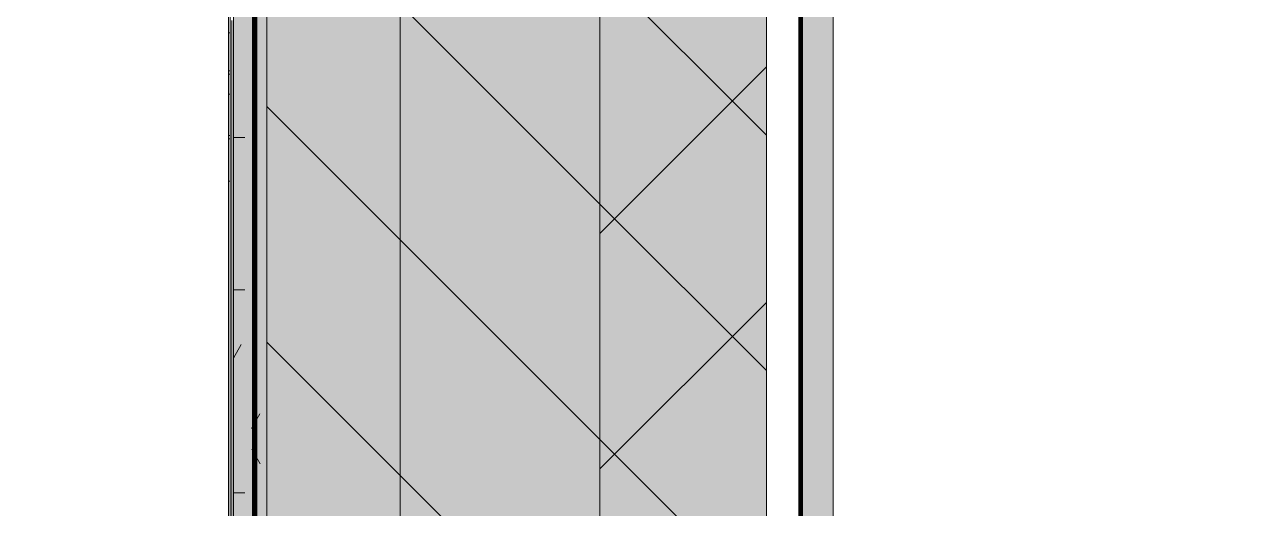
# Model space of a CAD drawing. Header units: millimetres. Extents: x -3817 to 677485, y -22715 to 103890.
# Drawn here: x 107228 to 107959, y 3151 to 3442 of the extents above; entities that cross this region are included whole.
import ezdxf

# ---------------------------------------------------------------- set-up
doc = ezdxf.new("R2010")
doc.units = ezdxf.units.MM
doc.layers.add('PDF _Геометрия', color=7, linetype='Continuous', true_color=0x1d1d1d)
doc.layers.add('PDF _Сплошная заливка', color=7, linetype='Continuous', true_color=0xffffff)

msp = doc.modelspace()

# ---------------------------------------------------------------- hatches: boundary and pattern name
at = {"layer": 'PDF _Сплошная заливка', "transparency": 33554559}
for points in [[(107353.58, 2061.35), (107373.58, 2061.35), (107373.58, 12291.35), (107353.58, 12291.35), (107353.58, 2081.35)], [(107394.45, 2061.35), (107573.58, 2061.35), (107573.58, 4311.35), (107373.58, 4311.35), (107373.58, 2061.35)], [(107573.58, 2061.35), (107673.58, 2061.35), (107673.58, 4311.35), (107573.58, 4311.35), (107573.58, 2131.55)]]:
    msp.add_hatch(color=256, dxfattribs=at).paths.add_polyline_path(points)
at = {"layer": 'PDF _Сплошная заливка', "true_color": 0x8000ff, "transparency": 33554559}
h = msp.add_hatch(color=190, dxfattribs=at)
h.paths.add_polyline_path([(107694.58, 2182.35), (107713.58, 2201.35), (107713.58, 4291.35), (107694.58, 4310.35), (107694.58, 3349.47)], flags=0)
h.paths.add_polyline_path([(107673.58, 4311.35), (107693.58, 4311.35), (107673.58, 4331.35)], flags=0)

# ---------------------------------------------------------------- linework, layer by layer
at = {"layer": 'PDF _Геометрия', "color": 9, "lineweight": 9, "true_color": 0xc0c0c0}
for points in [[(107893.58, 12519.35), (107893.58, 12531.35), (105338.58, 12531.35), (105338.58, 12511.35), (107593.58, 12511.35), (107373.58, 12511.35), (105338.58, 12511.35), (105338.58, 12311.35), (107373.58, 12311.35), (107373.58, 4311.35), (107373.58, 2061.35), (107573.58, 2061.35), (107573.58, 4311.35), (107593.58, 4311.35), (107593.58, 4391.35), (107613.58, 4391.35)], [(107693.58, 2062.35), (107693.58, 4311.35), (107573.58, 4311.35), (107573.58, 2061.35), (107693.58, 2061.35)], [(107350.53, 2537.6), (107350.53, 2715.8), (107350.53, 2905.05), (107350.53, 3105.37), (107350.53, 3146.66), (107350.53, 3179.57), (107350.53, 3205.69), (107350.53, 3226.62), (107350.53, 3243.96), (107350.53, 3259.26), (107350.53, 3273.39), (107350.53, 3286.71), (107350.53, 3299.55), (107350.53, 3312.27), (107350.53, 3325.21), (107350.53, 3338.68), (107350.53, 3352.68), (107350.53, 3367.06), (107350.53, 3381.68), (107350.53, 3396.38), (107350.53, 3411), (107350.53, 3425.41), (107350.53, 3439.49), (107350.53, 3453.33)], [(107351.53, 3453.33), (107351.53, 3439.49), (107351.53, 3425.41), (107351.53, 3411), (107351.53, 3396.38), (107351.53, 3381.68), (107351.53, 3367.06), (107351.53, 3352.68), (107351.53, 3338.68), (107351.53, 3325.21), (107351.53, 3312.27), (107351.53, 3299.55), (107351.53, 3286.71), (107351.53, 3273.39), (107351.53, 3259.26), (107351.53, 3243.96), (107351.53, 3226.62), (107351.53, 3205.69), (107351.53, 3179.57), (107351.53, 3146.66), (107351.53, 3105.37), (107351.53, 2905.05), (107351.53, 2715.8), (107351.53, 2537.6)], [(107350.53, 3439.18), (107350.53, 3439.16), (107350.53, 3439.07), (107350.53, 3438.91), (107350.53, 3438.69), (107350.53, 3438.41), (107350.53, 3438.08), (107350.53, 3437.7), (107350.53, 3437.28), (107350.53, 3436.8), (107350.53, 3436.25), (107350.53, 3435.64), (107350.53, 3434.93), (107350.53, 3434.13), (107350.53, 3433.23), (107350.53, 3432.2), (107350.53, 3430.96), (107350.53, 3429.33), (107350.53, 3427.12), (107350.53, 3424.15), (107350.53, 3420.24), (107350.53, 3415.2)], [(107350.53, 3334.86), (107350.53, 3337.14), (107350.53, 3339.8), (107350.53, 3342.82), (107350.53, 3346.19), (107350.53, 3349.9), (107350.53, 3353.94), (107350.53, 3358.29), (107350.53, 3362.9), (107350.53, 3367.71), (107350.53, 3372.64), (107350.53, 3377.62), (107350.53, 3382.56), (107350.53, 3387.39), (107350.53, 3392.04), (107350.53, 3396.44), (107350.53, 3400.6), (107350.53, 3404.53), (107350.53, 3408.23), (107350.53, 3411.71), (107350.53, 3414.98), (107350.53, 3418.06), (107350.53, 3420.95), (107350.53, 3423.67), (107350.53, 3426.2), (107350.53, 3428.54), (107350.53, 3430.64), (107350.53, 3432.5), (107350.53, 3434.07), (107350.53, 3435.34), (107350.53, 3436.29), (107350.53, 3436.95), (107350.53, 3437.4), (107350.53, 3437.68), (107350.53, 3437.87), (107350.53, 3438.01), (107350.53, 3438.17), (107350.53, 3438.37), (107350.53, 3438.59), (107350.53, 3438.8), (107350.53, 3438.98), (107350.53, 3439.12), (107350.53, 3439.17)], [(107351.53, 3415.2), (107351.53, 3420.24), (107351.53, 3424.15), (107351.53, 3427.12), (107351.53, 3429.33), (107351.53, 3430.96), (107351.53, 3432.2), (107351.53, 3433.23), (107351.53, 3434.13), (107351.53, 3434.93), (107351.53, 3435.64), (107351.53, 3436.25), (107351.53, 3436.8), (107351.53, 3437.28), (107351.53, 3437.7), (107351.53, 3438.08), (107351.53, 3438.41), (107351.53, 3438.69), (107351.53, 3438.91), (107351.53, 3439.07), (107351.53, 3439.16), (107351.53, 3439.18)], [(107351.53, 3439.17), (107351.53, 3439.12), (107351.53, 3438.98), (107351.53, 3438.8), (107351.53, 3438.59), (107351.53, 3438.37), (107351.53, 3438.17), (107351.53, 3438.01), (107351.53, 3437.87), (107351.53, 3437.68), (107351.53, 3437.4), (107351.53, 3436.95), (107351.53, 3436.29), (107351.53, 3435.34), (107351.53, 3434.07), (107351.53, 3432.5), (107351.53, 3430.64), (107351.53, 3428.54), (107351.53, 3426.2), (107351.53, 3423.67), (107351.53, 3420.95), (107351.53, 3418.06), (107351.53, 3414.98), (107351.53, 3411.71), (107351.53, 3408.23), (107351.53, 3404.53), (107351.53, 3400.6), (107351.53, 3396.44), (107351.53, 3392.04), (107351.53, 3387.39), (107351.53, 3382.56), (107351.53, 3377.62), (107351.53, 3372.64), (107351.53, 3367.71), (107351.53, 3362.9), (107351.53, 3358.29), (107351.53, 3353.94), (107351.53, 3349.9), (107351.53, 3346.19), (107351.53, 3342.82), (107351.53, 3339.8), (107351.53, 3337.14), (107351.53, 3334.86)], [(107351.53, 3437.2), (107350.53, 3437.2)], [(107350.53, 3348.71), (107350.53, 3350.1), (107350.53, 3351.55), (107350.53, 3353.07), (107350.53, 3354.65), (107350.53, 3356.27), (107350.53, 3357.94), (107350.53, 3359.65), (107350.53, 3361.41), (107350.53, 3363.24), (107350.53, 3365.15), (107350.53, 3367.14), (107350.53, 3369.19), (107350.53, 3371.27), (107350.53, 3373.36), (107350.53, 3375.43), (107350.53, 3377.46), (107350.53, 3379.48), (107350.53, 3381.5), (107350.53, 3383.56), (107350.53, 3385.68), (107350.53, 3387.86), (107350.53, 3390.07), (107350.53, 3392.24), (107350.53, 3394.33), (107350.53, 3396.34), (107350.53, 3398.44), (107350.53, 3400.82), (107350.53, 3404.47), (107350.53, 3412.35), (107350.53, 3413.22), (107350.53, 3418.26), (107350.53, 3422.18), (107350.53, 3425.15), (107350.53, 3427.35), (107350.53, 3428.99), (107350.53, 3430.23), (107350.53, 3431.25), (107350.53, 3432.16), (107350.53, 3432.96), (107350.53, 3433.66), (107350.53, 3434.28), (107350.53, 3434.82), (107350.53, 3435.3), (107350.53, 3435.73), (107350.53, 3436.11), (107350.53, 3436.44), (107350.53, 3436.72), (107350.53, 3436.94), (107350.53, 3437.09), (107350.53, 3437.18), (107350.53, 3437.2)], [(107350.53, 3437.2), (107350.53, 3437.14), (107350.53, 3437.01), (107350.53, 3436.83), (107350.53, 3436.62), (107350.53, 3436.4), (107350.53, 3436.2), (107350.53, 3436.04), (107350.53, 3435.89), (107350.53, 3435.71), (107350.53, 3435.42), (107350.53, 3434.98), (107350.53, 3434.32), (107350.53, 3433.37), (107350.53, 3432.1), (107350.53, 3430.53), (107350.53, 3428.67), (107350.53, 3426.56), (107350.53, 3424.23), (107350.53, 3421.69), (107350.53, 3418.98), (107350.53, 3416.09), (107350.53, 3413.01), (107350.53, 3409.74), (107350.53, 3406.25), (107350.53, 3402.56), (107350.53, 3398.63), (107350.53, 3394.47), (107350.53, 3390.07), (107350.53, 3385.42), (107350.53, 3380.58), (107350.53, 3375.64), (107350.53, 3370.67), (107350.53, 3365.74), (107350.53, 3360.93), (107350.53, 3356.31), (107350.53, 3351.97), (107350.53, 3347.93), (107350.53, 3344.22), (107350.53, 3340.85), (107350.53, 3337.82), (107350.53, 3335.17), (107350.53, 3332.89)], [(107351.53, 3437.2), (107351.53, 3437.18), (107351.53, 3437.09), (107351.53, 3436.94), (107351.53, 3436.72), (107351.53, 3436.44), (107351.53, 3436.11), (107351.53, 3435.73), (107351.53, 3435.3), (107351.53, 3434.82), (107351.53, 3434.28), (107351.53, 3433.66), (107351.53, 3432.96), (107351.53, 3432.16), (107351.53, 3431.25), (107351.53, 3430.23), (107351.53, 3428.99), (107351.53, 3427.35), (107351.53, 3425.15), (107351.53, 3422.18), (107351.53, 3418.26), (107351.53, 3413.22), (107351.53, 3412.35), (107351.53, 3404.47), (107351.53, 3400.82), (107351.53, 3398.44), (107351.53, 3396.34), (107351.53, 3394.33), (107351.53, 3392.24), (107351.53, 3390.07), (107351.53, 3387.86), (107351.53, 3385.68), (107351.53, 3383.56), (107351.53, 3381.5), (107351.53, 3379.48), (107351.53, 3377.46), (107351.53, 3375.43), (107351.53, 3373.36), (107351.53, 3371.27), (107351.53, 3369.19), (107351.53, 3367.14), (107351.53, 3365.15), (107351.53, 3363.24), (107351.53, 3361.41), (107351.53, 3359.65), (107351.53, 3357.94), (107351.53, 3356.27), (107351.53, 3354.65), (107351.53, 3353.07), (107351.53, 3351.55), (107351.53, 3350.1), (107351.53, 3348.71)], [(107351.53, 3332.89), (107351.53, 3335.17), (107351.53, 3337.82), (107351.53, 3340.85), (107351.53, 3344.22), (107351.53, 3347.93), (107351.53, 3351.97), (107351.53, 3356.31), (107351.53, 3360.93), (107351.53, 3365.74), (107351.53, 3370.67), (107351.53, 3375.64), (107351.53, 3380.58), (107351.53, 3385.42), (107351.53, 3390.07), (107351.53, 3394.47), (107351.53, 3398.63), (107351.53, 3402.56), (107351.53, 3406.25), (107351.53, 3409.74), (107351.53, 3413.01), (107351.53, 3416.09), (107351.53, 3418.98), (107351.53, 3421.69), (107351.53, 3424.23), (107351.53, 3426.56), (107351.53, 3428.67), (107351.53, 3430.53), (107351.53, 3432.1), (107351.53, 3433.37), (107351.53, 3434.32), (107351.53, 3434.98), (107351.53, 3435.42), (107351.53, 3435.71), (107351.53, 3435.89), (107351.53, 3436.04), (107351.53, 3436.2), (107351.53, 3436.4), (107351.53, 3436.62), (107351.53, 3436.83), (107351.53, 3437.01), (107351.53, 3437.14), (107351.53, 3437.2)], [(107351.53, 3348.1), (107351.53, 3349.36), (107351.53, 3350.68), (107351.53, 3352.07), (107351.53, 3353.53), (107351.53, 3355.04), (107351.53, 3356.62), (107351.53, 3358.24), (107351.53, 3359.91), (107351.53, 3361.62), (107351.53, 3363.39), (107351.53, 3365.22), (107351.53, 3367.12), (107351.53, 3369.11), (107351.53, 3371.16), (107351.53, 3373.25), (107351.53, 3375.34), (107351.53, 3377.41), (107351.53, 3379.44), (107351.53, 3381.45), (107351.53, 3383.47), (107351.53, 3385.53), (107351.53, 3387.65), (107351.53, 3389.84), (107351.53, 3392.04), (107351.53, 3394.21), (107351.53, 3396.3), (107351.53, 3398.31), (107351.53, 3400.41), (107351.53, 3402.79), (107351.53, 3406.45), (107351.53, 3414.33), (107350.53, 3414.33), (107350.53, 3406.45), (107350.53, 3402.79), (107350.53, 3400.41), (107350.53, 3398.31), (107350.53, 3396.3), (107350.53, 3394.21), (107350.53, 3392.04), (107350.53, 3389.84), (107350.53, 3387.65), (107350.53, 3385.53), (107350.53, 3383.47), (107350.53, 3381.45), (107350.53, 3379.44), (107350.53, 3377.41), (107350.53, 3375.34), (107350.53, 3373.25), (107350.53, 3371.16), (107350.53, 3369.11), (107350.53, 3367.12), (107350.53, 3365.22), (107350.53, 3363.39), (107350.53, 3361.62), (107350.53, 3359.91), (107350.53, 3358.24), (107350.53, 3356.62), (107350.53, 3355.04), (107350.53, 3353.53), (107350.53, 3352.07), (107350.53, 3350.68), (107350.53, 3349.36), (107350.53, 3348.1)], [(107350.53, 3412.35), (107351.53, 3412.35)], [(107351.53, 3346.77), (107351.53, 3348.89), (107351.53, 3351.07), (107351.53, 3353.28), (107351.53, 3355.45), (107351.53, 3357.54), (107351.53, 3359.55), (107351.53, 3361.65), (107351.53, 3364.03), (107351.53, 3367.68), (107351.53, 3375.57), (107351.53, 3376.44), (107351.53, 3381.47), (107351.53, 3385.39), (107351.53, 3388.36), (107351.53, 3390.57), (107351.53, 3392.2), (107351.53, 3393.44), (107351.53, 3394.47), (107351.53, 3395.37), (107351.53, 3396.17), (107351.53, 3396.87), (107351.53, 3397.49), (107351.53, 3398.04), (107351.53, 3398.51), (107351.53, 3398.94), (107351.53, 3399.32), (107351.53, 3399.65), (107351.53, 3399.93), (107351.53, 3400.15), (107351.53, 3400.31), (107351.53, 3400.4), (107351.53, 3400.42), (107350.53, 3400.42), (107350.53, 3400.4), (107350.53, 3400.31), (107350.53, 3400.15), (107350.53, 3399.93), (107350.53, 3399.65), (107350.53, 3399.32), (107350.53, 3398.94), (107350.53, 3398.51), (107350.53, 3398.04), (107350.53, 3397.49), (107350.53, 3396.87), (107350.53, 3396.17), (107350.53, 3395.37), (107350.53, 3394.47), (107350.53, 3393.44), (107350.53, 3392.2), (107350.53, 3390.57), (107350.53, 3388.36), (107350.53, 3385.39), (107350.53, 3381.47), (107350.53, 3376.44), (107350.53, 3375.57), (107350.53, 3367.68), (107350.53, 3364.03), (107350.53, 3361.65), (107350.53, 3359.55), (107350.53, 3357.54), (107350.53, 3355.45), (107350.53, 3353.28), (107350.53, 3351.07), (107350.53, 3348.89), (107350.53, 3346.77)], [(107350.53, 3400.41), (107350.53, 3400.35), (107350.53, 3400.22), (107350.53, 3400.04), (107350.53, 3399.83), (107350.53, 3399.61), (107350.53, 3399.41), (107350.53, 3399.25), (107350.53, 3399.1), (107350.53, 3398.92), (107350.53, 3398.64), (107350.53, 3398.19), (107350.53, 3397.53), (107350.53, 3396.58), (107350.53, 3395.31), (107350.53, 3393.74), (107350.53, 3391.88), (107350.53, 3389.78), (107350.53, 3387.44), (107350.53, 3384.9), (107350.53, 3382.19), (107350.53, 3379.3), (107350.53, 3376.22), (107350.53, 3372.95), (107350.53, 3369.46), (107350.53, 3365.77), (107350.53, 3361.84), (107350.53, 3357.68), (107350.53, 3353.28), (107350.53, 3348.63), (107350.53, 3343.79), (107350.53, 3338.85), (107350.53, 3333.88), (107350.53, 3328.95), (107350.53, 3324.14), (107350.53, 3319.52), (107350.53, 3315.18), (107350.53, 3311.14), (107350.53, 3307.43), (107350.53, 3304.06), (107350.53, 3301.03), (107350.53, 3298.38), (107350.53, 3296.1)], [(107350.53, 3294.01), (107350.53, 3296.29), (107350.53, 3298.95), (107350.53, 3301.97), (107350.53, 3305.34), (107350.53, 3309.06), (107350.53, 3313.09), (107350.53, 3317.44), (107350.53, 3322.06), (107350.53, 3326.87), (107350.53, 3331.8), (107350.53, 3336.77), (107350.53, 3341.71), (107350.53, 3346.54), (107350.53, 3351.19), (107350.53, 3355.6), (107350.53, 3359.76), (107350.53, 3363.68), (107350.53, 3367.38), (107350.53, 3370.86), (107350.53, 3374.14), (107350.53, 3377.21), (107350.53, 3380.11), (107350.53, 3382.82), (107350.53, 3385.35), (107350.53, 3387.69), (107350.53, 3389.8), (107350.53, 3391.65), (107350.53, 3393.23), (107350.53, 3394.5), (107350.53, 3395.44), (107350.53, 3396.11), (107350.53, 3396.55), (107350.53, 3396.84), (107350.53, 3397.02), (107350.53, 3397.16), (107350.53, 3397.33), (107350.53, 3397.53), (107350.53, 3397.74), (107350.53, 3397.96), (107350.53, 3398.14), (107350.53, 3398.27), (107350.53, 3398.33)], [(107350.53, 3398.33), (107350.53, 3398.31), (107350.53, 3398.22), (107350.53, 3398.06), (107350.53, 3397.84), (107350.53, 3397.57), (107350.53, 3397.24), (107350.53, 3396.86), (107350.53, 3396.43), (107350.53, 3395.95), (107350.53, 3395.41), (107350.53, 3394.79), (107350.53, 3394.09), (107350.53, 3393.29), (107350.53, 3392.38), (107350.53, 3391.35), (107350.53, 3390.11), (107350.53, 3388.48), (107350.53, 3386.27), (107350.53, 3383.3), (107350.53, 3379.39), (107350.53, 3374.35)], [(107351.53, 3296.1), (107351.53, 3298.38), (107351.53, 3301.03), (107351.53, 3304.06), (107351.53, 3307.43), (107351.53, 3311.14), (107351.53, 3315.18), (107351.53, 3319.52), (107351.53, 3324.14), (107351.53, 3328.95), (107351.53, 3333.88), (107351.53, 3338.85), (107351.53, 3343.79), (107351.53, 3348.63), (107351.53, 3353.28), (107351.53, 3357.68), (107351.53, 3361.84), (107351.53, 3365.77), (107351.53, 3369.46), (107351.53, 3372.95), (107351.53, 3376.22), (107351.53, 3379.3), (107351.53, 3382.19), (107351.53, 3384.9), (107351.53, 3387.44), (107351.53, 3389.78), (107351.53, 3391.88), (107351.53, 3393.74), (107351.53, 3395.31), (107351.53, 3396.58), (107351.53, 3397.53), (107351.53, 3398.19), (107351.53, 3398.64), (107351.53, 3398.92), (107351.53, 3399.1), (107351.53, 3399.25), (107351.53, 3399.41), (107351.53, 3399.61), (107351.53, 3399.83), (107351.53, 3400.04), (107351.53, 3400.22), (107351.53, 3400.35), (107351.53, 3400.41)], [(107351.53, 3374.35), (107351.53, 3379.39), (107351.53, 3383.3), (107351.53, 3386.27), (107351.53, 3388.48), (107351.53, 3390.11), (107351.53, 3391.35), (107351.53, 3392.38), (107351.53, 3393.29), (107351.53, 3394.09), (107351.53, 3394.79), (107351.53, 3395.41), (107351.53, 3395.95), (107351.53, 3396.43), (107351.53, 3396.86), (107351.53, 3397.24), (107351.53, 3397.57), (107351.53, 3397.84), (107351.53, 3398.06), (107351.53, 3398.22), (107351.53, 3398.31), (107351.53, 3398.33)], [(107351.53, 3398.33), (107351.53, 3398.27), (107351.53, 3398.14), (107351.53, 3397.96), (107351.53, 3397.74), (107351.53, 3397.53), (107351.53, 3397.33), (107351.53, 3397.16), (107351.53, 3397.02), (107351.53, 3396.84), (107351.53, 3396.55), (107351.53, 3396.11), (107351.53, 3395.44), (107351.53, 3394.5), (107351.53, 3393.23), (107351.53, 3391.65), (107351.53, 3389.8), (107351.53, 3387.69), (107351.53, 3385.35), (107351.53, 3382.82), (107351.53, 3380.11), (107351.53, 3377.21), (107351.53, 3374.14), (107351.53, 3370.86), (107351.53, 3367.38), (107351.53, 3363.68), (107351.53, 3359.76), (107351.53, 3355.6), (107351.53, 3351.19), (107351.53, 3346.54), (107351.53, 3341.71), (107351.53, 3336.77), (107351.53, 3331.8), (107351.53, 3326.87), (107351.53, 3322.06), (107351.53, 3317.44), (107351.53, 3313.09), (107351.53, 3309.06), (107351.53, 3305.34), (107351.53, 3301.97), (107351.53, 3298.95), (107351.53, 3296.29), (107351.53, 3294.01)], [(107351.53, 3375.57), (107350.53, 3375.57)], [(107351.53, 3344.68), (107351.53, 3346.8), (107351.53, 3348.99), (107351.53, 3351.19), (107351.53, 3353.36), (107351.53, 3355.45), (107351.53, 3357.46), (107351.53, 3359.56), (107351.53, 3361.94), (107351.53, 3365.6), (107351.53, 3373.48), (107350.53, 3373.48), (107350.53, 3365.6), (107350.53, 3361.94), (107350.53, 3359.56), (107350.53, 3357.46), (107350.53, 3355.45), (107350.53, 3353.36), (107350.53, 3351.19), (107350.53, 3348.99), (107350.53, 3346.8), (107350.53, 3344.68)], [(107350.53, 3348.21), (107350.53, 3333.34), (107350.53, 3318.85), (107350.53, 3304.73), (107350.53, 3290.84), (107350.53, 3277.01), (107350.53, 3263.05), (107350.53, 3248.77), (107350.53, 3233.98), (107350.53, 3218.51), (107350.53, 3202.15), (107350.53, 3184.51), (107350.53, 3164.9), (107350.53, 3142.61)], [(107351.53, 3142.61), (107351.53, 3164.9), (107351.53, 3184.51), (107351.53, 3202.15), (107351.53, 3218.51), (107351.53, 3233.98), (107351.53, 3248.77), (107351.53, 3263.05), (107351.53, 3277.01), (107351.53, 3290.84), (107351.53, 3304.73), (107351.53, 3318.85), (107351.53, 3333.34), (107351.53, 3348.21)]]:
    msp.add_lwpolyline(points, dxfattribs=at)
for points in [[(105403.58, 2061.35), (107353.58, 2061.35), (107373.58, 2061.35), (107373.58, 12291.35), (107373.58, 12311.35), (105338.58, 12311.35), (105338.58, 12291.35), (107353.58, 12291.35), (107353.58, 2081.35), (105403.58, 2081.35)], [(107367.54, 2082.35), (107367.54, 12290.45), (107366.54, 12290.45), (107366.54, 2082.35)], [(107351.53, 2632.94), (107351.53, 3348.21), (107350.53, 3348.21), (107350.53, 2632.94)]]:
    msp.add_lwpolyline(points, close=True, dxfattribs=at)
at = {"layer": 'PDF _Геометрия', "color": 171, "lineweight": 70, "true_color": 0x8080ff}
msp.add_lwpolyline([(107366.54, 2082.35), (107366.54, 12290.45), (107365.54, 12290.45), (107365.54, 2082.35)], close=True, dxfattribs=at)
at = {"layer": 'PDF _Геометрия', "color": 253, "lineweight": 9, "true_color": 0xaaaaaa}
msp.add_lwpolyline([(107453.58, 5.09), (107453.58, 2505.09), (107453.58, 4828.61)], dxfattribs=at)
at = {"layer": 'PDF _Геометрия', "color": 7, "lineweight": 9}
for points in [[(107693.58, 4311.35), (107673.58, 4331.35), (107673.58, 4311.35), (107673.58, 2061.35)], [(107694.58, 4310.35), (107713.58, 4291.35), (107713.58, 2201.35), (108293.58, 2201.35)], [(107713.58, 4291.35), (107984.08, 4291.35), (107713.58, 4291.35), (107713.58, 2201.35)], [(107352.58, 3444.5), (107352.58, 3437.99), (107352.58, 3431.54), (107352.58, 3425.15), (107352.58, 3418.82), (107352.58, 3412.55), (107352.58, 3406.32), (107352.58, 3400.13), (107352.58, 3393.99), (107352.58, 3387.88), (107352.58, 3381.81), (107352.58, 3375.76), (107352.58, 3369.74), (107352.58, 3363.74), (107352.58, 3357.75), (107352.58, 3351.78), (107352.58, 3346.59), (107352.58, 3341.48), (107352.58, 3336.45), (107352.58, 3331.48), (107352.58, 3326.57), (107352.58, 3321.7), (107352.58, 3316.87), (107352.58, 3312.05), (107352.58, 3307.24), (107352.58, 3302.44), (107352.58, 3297.61), (107352.58, 3292.77), (107352.58, 3287.89), (107352.58, 3282.96), (107352.58, 3277.97), (107352.58, 3272.92), (107352.58, 3267.78), (107352.58, 3262.55), (107352.58, 3257.22), (107352.58, 3251.78), (107352.58, 3246.21), (107352.58, 3240.5), (107352.58, 3234.65), (107352.58, 3228.64), (107352.58, 3222.46), (107352.58, 3216.09), (107352.58, 3209.54), (107352.58, 3202.78), (107352.58, 3195.8), (107352.58, 3188.6), (107352.58, 3181.43), (107352.58, 3174.27), (107352.58, 3167.15), (107352.58, 3160.04), (107352.58, 3152.96), (107352.58, 3145.89)], [(107352.58, 3148.53), (107352.58, 3152.4), (107352.58, 3156.28), (107352.58, 3160.16), (107352.58, 3164.06), (107352.58, 3167.97), (107352.58, 3171.89), (107352.58, 3175.83), (107352.58, 3179.79), (107352.58, 3183.77), (107352.58, 3187.78), (107352.58, 3191.8), (107352.58, 3195.13), (107352.58, 3198.47), (107352.58, 3201.83), (107352.58, 3205.21), (107352.58, 3208.6), (107352.58, 3212.01), (107352.58, 3215.43), (107352.58, 3218.87), (107352.58, 3222.32), (107352.58, 3225.78), (107352.58, 3229.26), (107352.58, 3232.75), (107352.58, 3236.25), (107352.58, 3239.77), (107352.58, 3243.29), (107352.58, 3246.83), (107352.58, 3250.38), (107352.58, 3253.93), (107352.58, 3257.5), (107352.58, 3261.07), (107352.58, 3264.65), (107352.58, 3268.24), (107352.58, 3271.84), (107352.58, 3275.44), (107352.58, 3279.05), (107352.58, 3282.66), (107352.58, 3286.28), (107352.58, 3289.91), (107352.58, 3293.54), (107352.58, 3297.17), (107352.58, 3300.81), (107352.58, 3304.45), (107352.58, 3308.09), (107352.58, 3311.73), (107352.58, 3315.38), (107352.58, 3319.02), (107352.58, 3322.67), (107352.58, 3326.31), (107352.58, 3329.96), (107352.58, 3333.6), (107352.58, 3337.24), (107352.58, 3340.88), (107352.58, 3344.52), (107352.58, 3348.15), (107352.58, 3351.78), (107352.58, 3355.41), (107352.58, 3359.03), (107352.58, 3362.65), (107352.58, 3366.26), (107352.58, 3369.86), (107352.58, 3373.46), (107352.58, 3377.05), (107352.58, 3380.64), (107352.58, 3384.21), (107352.58, 3387.78), (107352.58, 3391.34), (107352.58, 3394.89), (107352.58, 3398.43), (107352.58, 3401.95), (107352.58, 3405.47), (107352.58, 3408.98), (107352.58, 3412.47), (107352.58, 3415.95), (107352.58, 3419.42), (107352.58, 3422.88), (107352.58, 3426.32), (107352.58, 3429.74), (107352.58, 3433.16), (107352.58, 3436.55), (107352.58, 3439.93), (107352.58, 3443.3)], [(107352.58, 3443.3), (107352.58, 3439.93), (107352.58, 3436.55), (107352.58, 3433.16), (107352.58, 3429.74), (107352.58, 3426.32), (107352.58, 3422.88), (107352.58, 3419.42), (107352.58, 3415.95), (107352.58, 3412.47), (107352.58, 3408.98), (107352.58, 3405.47), (107352.58, 3401.95), (107352.58, 3398.43), (107352.58, 3394.89), (107352.58, 3391.34), (107352.58, 3387.78), (107352.58, 3384.21), (107352.58, 3380.64), (107352.58, 3377.05), (107352.58, 3373.46), (107352.58, 3369.86), (107352.58, 3366.26), (107352.58, 3362.65), (107352.58, 3359.03), (107352.58, 3355.41), (107352.58, 3351.78), (107352.58, 3348.15), (107352.58, 3344.52), (107352.58, 3340.88), (107352.58, 3337.24), (107352.58, 3333.6), (107352.58, 3329.96), (107352.58, 3326.31), (107352.58, 3322.67), (107352.58, 3319.02), (107352.58, 3315.38), (107352.58, 3311.73), (107352.58, 3308.09), (107352.58, 3304.45), (107352.58, 3300.81), (107352.58, 3297.17), (107352.58, 3293.54), (107352.58, 3289.91), (107352.58, 3286.28), (107352.58, 3282.66), (107352.58, 3279.05), (107352.58, 3275.44), (107352.58, 3271.84), (107352.58, 3268.24), (107352.58, 3264.65), (107352.58, 3261.07), (107352.58, 3257.5), (107352.58, 3253.93), (107352.58, 3250.38), (107352.58, 3246.83), (107352.58, 3243.29), (107352.58, 3239.77), (107352.58, 3236.25), (107352.58, 3232.75), (107352.58, 3229.26), (107352.58, 3225.78), (107352.58, 3222.32), (107352.58, 3218.87), (107352.58, 3215.43), (107352.58, 3212.01), (107352.58, 3208.6), (107352.58, 3205.21), (107352.58, 3201.83), (107352.58, 3198.47), (107352.58, 3195.13), (107352.58, 3191.8), (107352.58, 3187.78), (107352.58, 3183.77), (107352.58, 3179.79), (107352.58, 3175.83), (107352.58, 3171.89), (107352.58, 3167.97), (107352.58, 3164.06), (107352.58, 3160.16), (107352.58, 3156.28), (107352.58, 3152.4), (107352.58, 3148.53)], [(107352.58, 3149.75), (107352.58, 3152.61), (107352.58, 3155.41), (107352.58, 3158.16), (107352.58, 3160.85), (107352.58, 3163.48), (107352.58, 3166.04), (107352.58, 3168.54), (107352.58, 3170.97), (107352.58, 3173.32), (107352.58, 3175.6), (107352.58, 3177.79), (107352.58, 3179.91), (107352.58, 3181.94), (107352.58, 3183.88), (107352.58, 3185.73), (107352.58, 3187.49), (107352.58, 3189.15), (107352.58, 3190.72), (107352.58, 3192.18), (107352.58, 3193.53), (107352.58, 3194.78), (107352.58, 3195.91), (107352.58, 3199.14), (107352.58, 3200.76), (107352.58, 3201.62), (107352.58, 3202.57), (107352.58, 3204.46), (107352.58, 3207.74), (107352.58, 3208.41), (107352.58, 3208.83), (107352.58, 3209.02), (107352.58, 3208.98), (107352.58, 3208.73), (107352.58, 3208.28), (107352.58, 3207.64), (107352.58, 3206.83)]]:
    msp.add_lwpolyline(points, dxfattribs=at)
at = {"layer": 'PDF _Геометрия', "color": 231, "lineweight": 70, "true_color": 0xff80c0}
msp.add_lwpolyline([(108273.58, 2061.35), (108273.58, 2062.35), (107694.58, 2062.35), (107694.58, 4311.35), (107693.58, 4311.35), (107693.58, 2062.35)], dxfattribs=at)
at = {"layer": 'PDF _Геометрия', "lineweight": 9}
for points in [[(107673.58, 3375.79), (107573.58, 3475.79), (107373.58, 3675.79)], [(107673.58, 3234.37), (107573.58, 3334.37), (107373.58, 3534.37)], [(107573.58, 3316.75), (107673.58, 3416.75)], [(107673.58, 3092.95), (107573.58, 3192.95), (107373.58, 3392.95)], [(107573.58, 3175.33), (107673.58, 3275.33)], [(107673.58, 2951.53), (107573.58, 3051.53), (107373.58, 3251.53)]]:
    msp.add_lwpolyline(points, dxfattribs=at)
at = {"layer": 'PDF _Геометрия', "color": 253, "lineweight": 9, "true_color": 0x9b9b9b}
for points in [[(107353.58, 3374.39), (107360.35, 3374.39)], [(107353.58, 3282.95), (107360.35, 3282.95)], [(107358.3, 3249.96), (107353.58, 3241.77)], [(107369.46, 3208.32), (107364.43, 3199.61)], [(107369.68, 3178.41), (107364.65, 3187.12)], [(107353.58, 3161.03), (107360.35, 3161.03)]]:
    msp.add_lwpolyline(points, dxfattribs=at)

doc.saveas('drawing.dxf')
